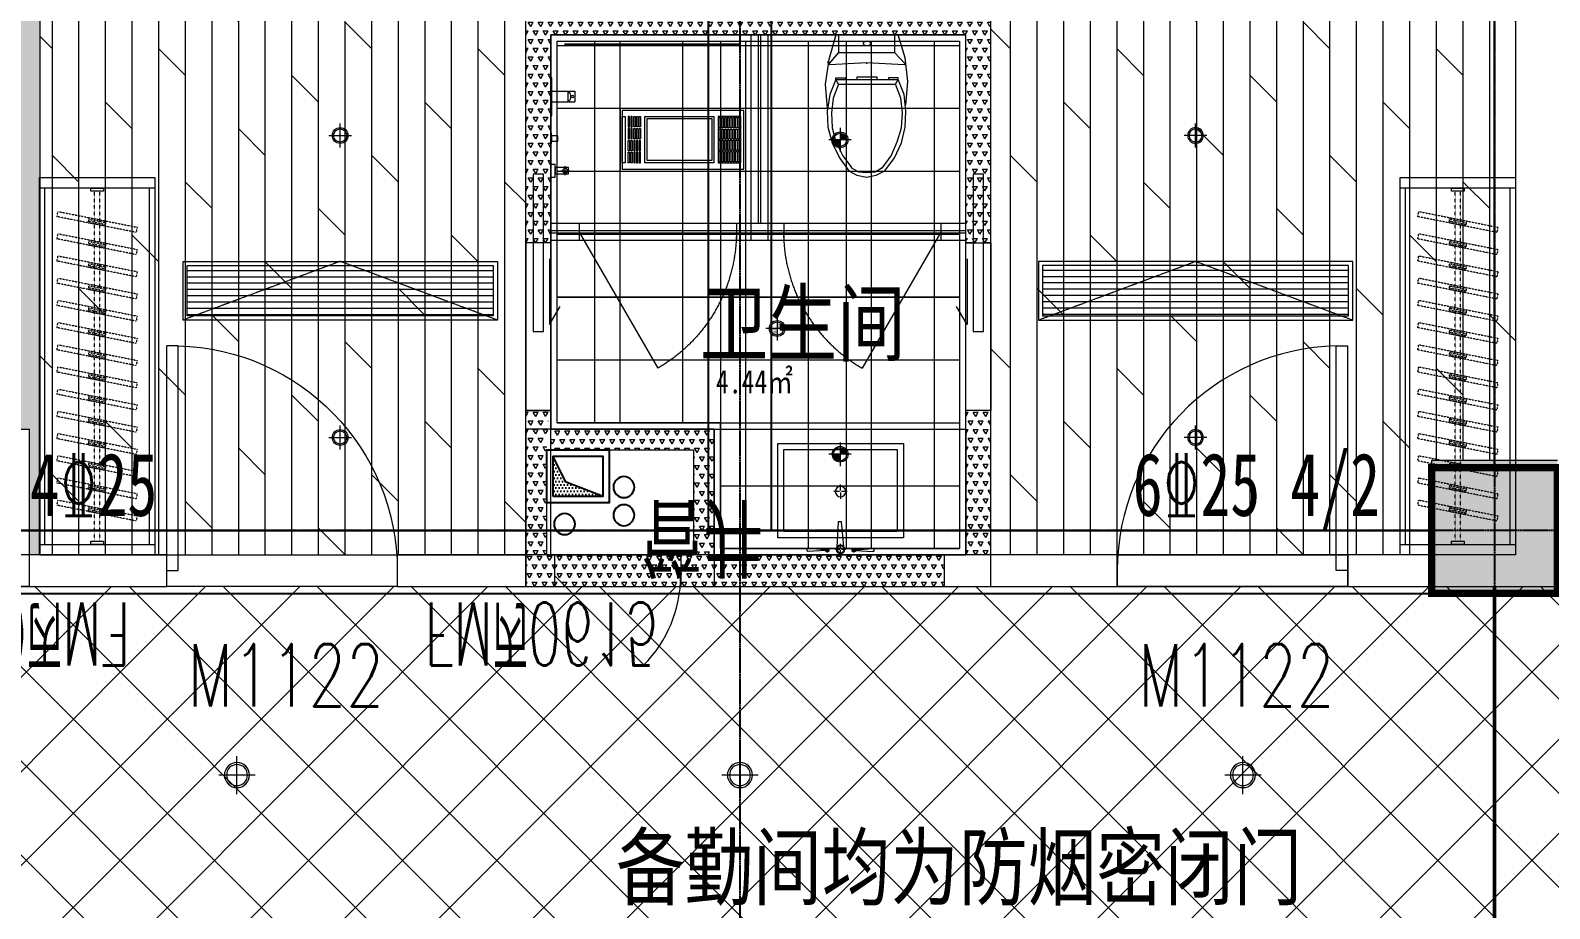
# Model space of a CAD drawing. Header units: millimetres. Extents: x 33621 to 401573, y -91663 to 133135.
# Drawn here: x 118111 to 125360, y 50508 to 54697 of the extents above; entities that cross this region are included whole.
import ezdxf

# ---------------------------------------------------------------- set-up
doc = ezdxf.new("R2010")
doc.units = ezdxf.units.MM
doc.header["$LTSCALE"] = 10
for name, pattern in [('CENTER2', [1.125, 0.75, -0.125, 0.125, -0.125]), ('DASH', [0.35, 0.25, -0.1]), ('DOT', [0.2, 0.1, -0.1]), ('DOTE', [2.42, 2, -0.2, 0.02, -0.2]), ('HIDDEN', [0.375, 0.25, -0.125, 0, 0])]:
    doc.linetypes.add(name, pattern=pattern)
doc.layers.get('0').update_dxf_attribs({"color": 253})
doc.layers.add('0a', color=253, linetype='Continuous', plot=False)
for name, color, linetype in [('0a填充', 253, 'Continuous'), ('DIM_LEAD', 253, 'Continuous'), ('ELE', 253, 'Continuous'), ('GRID', 253, 'CENTER2'), ('VPIPE-污水', 253, 'Continuous'), ('VPIPE-热给水', 253, 'Continuous'), ('VPIPE-给水', 253, 'Continuous'), ('WINDOW_TEXT', 253, 'Continuous'), ('填充', 253, 'Continuous'), ('柱', 253, 'Continuous'), ('梁', 253, 'Continuous'), ('梁原位标注', 253, 'Continuous'), ('梁集中标注', 253, 'Continuous'), ('次梁', 253, 'Continuous'), ('洁具', 253, 'Continuous'), ('风道（排气道）', 253, 'Continuous')]:
    doc.layers.add(name, color=color, linetype=linetype)
for name, color, linetype, lineweight in [('COLUMN', 253, 'Continuous', 0), ('DOOR【门】', 253, 'Continuous', 0), ('DS-4BS-FINISH【墙完成线】', 253, 'Continuous', 0), ('FC-FLOOR【地材分格】', 253, 'Continuous', 0), ('FF-Door【门】', 253, 'Continuous', 0), ('FF-FIXT【洁具】', 253, 'Continuous', 0), ('FF-FURN【成品家具】', 253, 'Continuous', 0), ('FF-FURN【成品家私】', 253, 'Continuous', 0), ('PUB_HATCH', 253, 'Continuous', 0), ('RC-FCU【空调设备】', 253, 'Continuous', 0), ('RC-FIN【天花轮廓线】', 253, 'Continuous', 0), ('RC-LIGHT【天花灯具】', 253, 'Continuous', 0), ('RC-Modelling【天花造型】', 253, 'Continuous', 0), ('RC-STR【天花细线】', 253, 'Continuous', 0), ('RC-Text【天花文字】', 253, 'Continuous', 0), ('TXT【平面空间文字】', 253, 'Continuous', 0), ('WALL', 253, 'Continuous', 0), ('Wall【新建墙】', 253, 'Continuous', 0), ('WINDOW', 253, 'Continuous', 0), ('新建墙体', 253, 'Continuous', 0)]:
    doc.layers.add(name, color=color, linetype=linetype, lineweight=lineweight)
doc.styles.add('_TCH_WINDOW', font='SIMPLEX', dxfattribs={"bigfont": 'GBCBIG'})
doc.styles.add('SUN', font='romans.shx', dxfattribs={"width": 0.8, "bigfont": 'hzdx.shx'})
doc.styles.add('宋体', font='', dxfattribs={"width": 0.7})
doc.styles.add('文字', font='')
doc.styles.get('宋体').set_extended_font_data('SimSun')
doc.styles.get('文字').set_extended_font_data('SimSun')
pattern_1 = [(90, (-8022.5, -1.14), (-127, 8e-15), []), (135, (-8022.5, -1.14), (-253.9998, -253.9998), [179.6051, -359.2102])]

# ---------------------------------------------------------------- blocks, each defined once
blk = doc.blocks.new('A$C434F664F')
at = {"layer": '0a填充'}
h = blk.add_hatch(color=256, dxfattribs=at)
h.paths.add_polyline_path([(936, 75), (942, 75), (942, 81), (936, 81)])
h.paths.add_polyline_path([(898, 99), (904, 99), (904, 105), (898, 105)])
h.paths.add_polyline_path([(864, 99), (870, 99), (870, 105), (864, 105)])
h.paths.add_polyline_path([(864, 75), (870, 75), (870, 81), (864, 81)])
h.paths.add_polyline_path([(792, 75), (798, 75), (798, 81), (792, 81)])
h.paths.add_polyline_path([(720, 75), (726, 75), (726, 81), (720, 81)])
h.paths.add_polyline_path([(648, 75), (654, 75), (654, 81), (648, 81)])
h.paths.add_polyline_path([(576, 75), (582, 75), (582, 81), (576, 81)])
h.paths.add_polyline_path([(504, 75), (510, 75), (510, 81), (504, 81)])
h.paths.add_polyline_path([(432, 75), (438, 75), (438, 81), (432, 81)])
h.paths.add_polyline_path([(360, 99), (366, 99), (366, 105), (360, 105)])
h.paths.add_polyline_path([(360, 75), (366, 75), (366, 81), (360, 81)])
h.paths.add_polyline_path([(326, 99), (332, 99), (332, 105), (326, 105)])
h.paths.add_polyline_path([(288, 75), (294, 75), (294, 81), (288, 81)])
h.paths.add_polyline_path([(216, 75), (222, 75), (222, 81), (216, 81)])
h.paths.add_polyline_path([(144, 75), (150, 75), (150, 81), (144, 81)])
h.paths.add_polyline_path([(72, 99), (78, 99), (78, 105), (72, 105)])
h.paths.add_polyline_path([(72, 75), (78, 75), (78, 81), (72, 81)])
h.paths.add_polyline_path([(38, 99), (44, 99), (44, 105), (38, 105)])
h.paths.add_polyline_path([(0, 75), (6, 75), (6, 81), (0, 81)])
blk = doc.blocks.new('海龙0425175846')
at = {"layer": 'GRID', "ltscale": 0.01}
for p, q in [((376.442, 257.02), (376.442, 50.038)), ((412.442, 257.02), (412.442, 41.97)), ((497.558, 177.02), (-487.558, 177.02))]:
    blk.add_line(p, q, dxfattribs=at)
at = {"layer": '柱', "const_width": 0.35}
blk.add_lwpolyline([(415.442, 174.02), (415.442, 180.02), (409.442, 180.02), (409.442, 174.02)], close=True, dxfattribs=at)
at = {"layer": '梁', "ltscale": 0.01}
for p, q in [((412.442, 180.02), (412.442, 234.02)), ((341.942, 177.02), (409.442, 177.02)), ((341.942, 174.02), (409.442, 174.02)), ((412.442, 156.02), (412.442, 174.02))]:
    blk.add_line(p, q, dxfattribs=at)
at = {"layer": '梁集中标注'}
blk.add_line((376.442, 200.197), (368.065, 200.197), dxfattribs=at)
at = {"layer": '次梁'}
for p, q in [((374.942, 177.02), (374.942, 237.02)), ((377.942, 177.02), (377.942, 237.02))]:
    blk.add_line(p, q, dxfattribs=at)
at = {"layer": '0a填充'}
blk.add_blockref('A$C434F664F', (-454.558, 75.02), dxfattribs=at)
at = {"layer": '梁原位标注', "width": 0.7}
for s, p in [('4%%13225', (342.555, 177.72)), ('6%%13225 4/2', (395.18, 177.72))]:
    blk.add_text(s, height=3, dxfattribs=at).set_placement(p)
blk = doc.blocks.new('ZL_0317145799')
at = {"layer": 'RC-FCU【空调设备】'}
h = blk.add_hatch(dxfattribs=at)
h.set_pattern_fill('_USER', color=8, scale=30, pattern_type=0)
h.set_pattern_definition([(0, (-5926276.942, -1197962.362), (0, 30), [])])
h.paths.add_polyline_path([(730, -260), (730, -20), (-730, -20), (-730, -260)])
blk.add_lwpolyline([(-750, -280), (-750, 0), (750, 0), (750, -280)], close=True, dxfattribs=at)
at = {"layer": 'RC-FCU【空调设备】', "color": 8, "linetype": 'DASH'}
blk.add_lwpolyline([(-750, 0), (0, -280), (750, 0)], dxfattribs=at)
at = {"layer": 'RC-FCU【空调设备】', "color": 8}
blk.add_lwpolyline([(-730, -260), (-730, -20), (730, -20), (730, -260)], close=True, dxfattribs=at)
blk = doc.blocks.new('圆形筒灯')
at = {"color": 251, "linetype": 'DOTE', "ltscale": 43.504693}
blk.add_line((0, 90.6), (0, -90.6), dxfattribs=at)
at = {"color": 251, "linetype": 'DOTE', "ltscale": 41.297046}
blk.add_line((86, 0), (-86, 0), dxfattribs=at)
blk.add_ellipse((0, 0), major_axis=(-42.4, 42.4), ratio=1, start_param=2.355868237233172, end_param=8.639053544412757)
at = {"color": 251}
blk.add_ellipse((0, 0), major_axis=(35.4, 35.4), ratio=1, start_param=5.49871431692557, end_param=11.78189962410516, dxfattribs=at)
blk = doc.blocks.new('ZL_0603130899')
at = {"layer": 'RC-Modelling【天花造型】'}
blk.add_lwpolyline([(-163.7, -7150), (936.3, -7150), (936.3, -7000), (-163.7, -7000)], close=True, dxfattribs=at)
at = {"layer": 'RC-FCU【空调设备】', "xscale": -1, "rotation": 180}
blk.add_blockref('ZL_0317145799', (210, -5879.7), dxfattribs=at)
at = {"layer": 'RC-LIGHT【天花灯具】', "xscale": -0.625, "yscale": 0.625, "zscale": 0.625, "rotation": 180}
for p in [(210, -4999.7), (210, -6439.9)]:
    blk.add_blockref('圆形筒灯', p, dxfattribs=at)
blk = doc.blocks.new('ZL_0603131599')
at = {"layer": 'RC-Modelling【天花造型】'}
blk.add_lwpolyline([(-15.8, -6100), (-1115.7, -6100), (-1115.7, -5950), (-15.8, -5950)], close=True, dxfattribs=at)
at = {"layer": 'RC-FCU【空调设备】', "rotation": 180}
blk.add_blockref('ZL_0317145799', (-288.1, -4829.7), dxfattribs=at)
at = {"layer": 'RC-LIGHT【天花灯具】', "xscale": 0.625, "yscale": 0.625, "zscale": 0.625, "rotation": 180}
for p in [(-288.1, -3949.7), (-288.1, -5389.9)]:
    blk.add_blockref('圆形筒灯', p, dxfattribs=at)
blk = doc.blocks.new('防雾筒灯')
at = {"ltscale": 30}
h = blk.add_hatch(dxfattribs=at)
h.set_pattern_fill('DOTS', color=251, scale=3)
h.set_pattern_definition([(0, (-62.322, -46.6336), (2.38125, 4.7625), [0, -4.7625])])
edge = h.paths.add_edge_path()
edge.add_ellipse((0, 0), major_axis=(35.4, 35.4), ratio=1, start_angle=315, end_angle=405)
edge.add_line((0, 50), (0, 0))
edge.add_line((0, 0), (50, 0))
edge = h.paths.add_edge_path()
edge.add_line((0, 0), (-50, 0))
edge.add_ellipse((0, 0), major_axis=(35.4, 35.4), ratio=1, start_angle=495, end_angle=225)
edge.add_line((0, -50), (0, 0))
at = {"color": 251, "linetype": 'DOTE', "ltscale": 43.504693}
blk.add_line((0, 91), (0, -91), dxfattribs=at)
at = {"color": 251, "linetype": 'DOTE', "ltscale": 41.297046}
blk.add_line((86, 0), (-86, 0), dxfattribs=at)
blk.add_ellipse((0, 0), major_axis=(-42.4, 42.4), ratio=1, start_param=2.355868237233172, end_param=8.639053544412757)
at = {"color": 251}
blk.add_ellipse((0, 0), major_axis=(35.4, 35.4), ratio=1, start_param=5.49871431692557, end_param=11.78189962410516, dxfattribs=at)
blk = doc.blocks.new('ERTERT')
at = {"color": 8}
for points in [[(15709.6, 8061.8), (15930.2, 8061.8), (15930.2, 8046.6), (15709.6, 8046.6)], [(15709.5, 8032.6), (15759.4, 8032.6), (15759.4, 8026.5), (15709.5, 8026.5)], [(15709.5, 8019.5), (15759.4, 8019.5), (15759.4, 8013.4), (15709.5, 8013.4)], [(15709.5, 8000.3), (15759.4, 8000.3), (15759.4, 8006.4), (15709.5, 8006.4)], [(15709.5, 7987.2), (15759.4, 7987.2), (15759.4, 7993.3), (15709.5, 7993.3)], [(15709.5, 7974.2), (15759.4, 7974.2), (15759.4, 7980.2), (15709.5, 7980.2)], [(15766.4, 8032.6), (15816.3, 8032.6), (15816.3, 8026.5), (15766.4, 8026.5)], [(15766.4, 8019.5), (15816.3, 8019.5), (15816.3, 8013.4), (15766.4, 8013.4)], [(15766.4, 8000.3), (15816.3, 8000.3), (15816.3, 8006.4), (15766.4, 8006.4)], [(15766.4, 7987.2), (15816.3, 7987.2), (15816.3, 7993.3), (15766.4, 7993.3)], [(15766.4, 7974.2), (15816.3, 7974.2), (15816.3, 7980.2), (15766.4, 7980.2)], [(15873.3, 8032.6), (15823.3, 8032.6), (15823.3, 8026.5), (15873.3, 8026.5)], [(15873.3, 8019.5), (15823.3, 8019.5), (15823.3, 8013.4), (15873.3, 8013.4)], [(15873.3, 8000.3), (15823.3, 8000.3), (15823.3, 8006.4), (15873.3, 8006.4)], [(15873.3, 7987.2), (15823.3, 7987.2), (15823.3, 7993.3), (15873.3, 7993.3)], [(15873.3, 7974.2), (15823.3, 7974.2), (15823.3, 7980.2), (15873.3, 7980.2)], [(15930.2, 8032.6), (15880.3, 8032.6), (15880.3, 8026.5), (15930.2, 8026.5)], [(15930.2, 8019.5), (15880.3, 8019.5), (15880.3, 8013.4), (15930.2, 8013.4)], [(15930.2, 8000.3), (15880.3, 8000.3), (15880.3, 8006.4), (15930.2, 8006.4)], [(15930.2, 7987.2), (15880.3, 7987.2), (15880.3, 7993.3), (15930.2, 7993.3)], [(15930.2, 7974.2), (15880.3, 7974.2), (15880.3, 7980.2), (15930.2, 7980.2)], [(15709.5, 7952.9), (15930.2, 7952.9), (15930.2, 7624.2), (15709.5, 7624.2)], [(15709.5, 7495.6), (15930.2, 7495.6), (15930.2, 7604.2), (15709.5, 7604.2)], [(15714.5, 7599.2), (15763.3, 7599.2), (15763.3, 7592.2), (15714.5, 7592.2)], [(15714.5, 7586), (15763.3, 7586), (15763.3, 7579), (15714.5, 7579)], [(15714.5, 7572.1), (15763.3, 7572.1), (15763.3, 7565.1), (15714.5, 7565.1)], [(15714.5, 7558.9), (15763.3, 7558.9), (15763.3, 7551.9), (15714.5, 7551.9)], [(15714.5, 7545.5), (15763.3, 7545.5), (15763.3, 7538.5), (15714.5, 7538.5)], [(15767.9, 7599.2), (15816.7, 7599.2), (15816.7, 7592.2), (15767.9, 7592.2)], [(15767.9, 7586), (15816.7, 7586), (15816.7, 7579), (15767.9, 7579)], [(15767.9, 7572.1), (15816.7, 7572.1), (15816.7, 7565.1), (15767.9, 7565.1)], [(15767.9, 7558.9), (15816.7, 7558.9), (15816.7, 7551.9), (15767.9, 7551.9)], [(15767.9, 7545.5), (15816.7, 7545.5), (15816.7, 7538.5), (15767.9, 7538.5)], [(15821.2, 7599.2), (15870, 7599.2), (15870, 7592.2), (15821.2, 7592.2)], [(15821.2, 7586), (15870, 7586), (15870, 7579), (15821.2, 7579)], [(15821.2, 7572.1), (15870, 7572.1), (15870, 7565.1), (15821.2, 7565.1)], [(15821.2, 7558.9), (15870, 7558.9), (15870, 7551.9), (15821.2, 7551.9)], [(15821.2, 7545.5), (15870, 7545.5), (15870, 7538.5), (15821.2, 7538.5)], [(15876.4, 7599.2), (15925.2, 7599.2), (15925.2, 7592.2), (15876.4, 7592.2)], [(15876.4, 7586), (15925.2, 7586), (15925.2, 7579), (15876.4, 7579)], [(15876.4, 7572.1), (15925.2, 7572.1), (15925.2, 7565.1), (15876.4, 7565.1)], [(15876.4, 7558.9), (15925.2, 7558.9), (15925.2, 7551.9), (15876.4, 7551.9)], [(15876.4, 7545.5), (15925.2, 7545.5), (15925.2, 7538.5), (15876.4, 7538.5)], [(15714.5, 7532.6), (15763.3, 7532.6), (15763.3, 7525.6), (15714.5, 7525.6)], [(15714.5, 7520.4), (15763.3, 7520.4), (15763.3, 7513.4), (15714.5, 7513.4)], [(15714.5, 7507.6), (15763.3, 7507.6), (15763.3, 7500.6), (15714.5, 7500.6)], [(15767.9, 7532.6), (15816.7, 7532.6), (15816.7, 7525.6), (15767.9, 7525.6)], [(15767.9, 7520.4), (15816.7, 7520.4), (15816.7, 7513.4), (15767.9, 7513.4)], [(15767.9, 7507.6), (15816.7, 7507.6), (15816.7, 7500.6), (15767.9, 7500.6)], [(15821.2, 7532.6), (15870, 7532.6), (15870, 7525.6), (15821.2, 7525.6)], [(15821.2, 7520.4), (15870, 7520.4), (15870, 7513.4), (15821.2, 7513.4)], [(15821.2, 7507.6), (15870, 7507.6), (15870, 7500.6), (15821.2, 7500.6)], [(15876.4, 7532.6), (15925.2, 7532.6), (15925.2, 7525.6), (15876.4, 7525.6)], [(15876.4, 7520.4), (15925.2, 7520.4), (15925.2, 7513.4), (15876.4, 7513.4)], [(15876.4, 7507.6), (15925.2, 7507.6), (15925.2, 7500.6), (15876.4, 7500.6)]]:
    blk.add_lwpolyline(points, close=True, dxfattribs=at)
at = {"color": 250}
blk.add_lwpolyline([(15719.5, 7942.9), (15920.2, 7942.9), (15920.2, 7634.2), (15719.5, 7634.2)], close=True, dxfattribs=at)
at = {"layer": 'RC-LIGHT【天花灯具】'}
for points in [[(15668.9, 7471.8), (15968.9, 7471.8), (15968.9, 8071.8), (15668.9, 8071.8)], [(15678.9, 7481.8), (15958.9, 7481.8), (15958.9, 8061.8), (15678.9, 8061.8)]]:
    blk.add_lwpolyline(points, close=True, dxfattribs=at)
blk = doc.blocks.new('$DorLib2D$00000001')
for p, q in [((0.45, 0.975), (0.5, 0.975)), ((0.45, 0), (0.45, 0.975)), ((0.5, 0), (0.5, 0.975)), ((0.5, 0), (0.45, 0))]:
    blk.add_line(p, q)
at = {"lineweight": 13}
blk.add_arc((0.475, 0), 0.975, 91.46928, 180, dxfattribs=at)
blk = doc.blocks.new('海龙0513102899', base_point=(-3246.3, 722.8))
for points in [[(-3521.3, 2472.8), (-3521.3, 2522.8), (-2971.3, 2522.8), (-2971.3, 2472.8)], [(-3521.3, 722.8), (-3521.3, 2522.8), (-2971.3, 2522.8), (-2971.3, 722.8)], [(-2971.3, 772.8), (-2971.3, 722.8), (-3521.3, 722.8), (-3521.3, 772.8)]]:
    blk.add_lwpolyline(points, close=True)
at = {"color": 8}
for points in [[(-3496.3, 772.8), (-3496.3, 2472.8)], [(-2996.3, 772.8), (-2996.3, 2472.8)]]:
    blk.add_lwpolyline(points, dxfattribs=at)
for points in [[(-3276.3, 2457.8), (-3276.3, 2472.8), (-3216.3, 2472.8), (-3216.3, 2457.8)], [(-3276.3, 2457.8), (-3276.3, 2472.8), (-3216.3, 2472.8), (-3216.3, 2457.8)], [(-3216.3, 787.8), (-3216.3, 772.8), (-3276.3, 772.8), (-3276.3, 787.8)]]:
    blk.add_lwpolyline(points, close=True, dxfattribs=at)
at = {"color": 8, "linetype": 'DASH', "ltscale": 0.006}
for points in [[(-3258.8, 787.8), (-3258.8, 2457.8)], [(-3233.8, 787.8), (-3233.8, 2457.8)]]:
    blk.add_lwpolyline(points, dxfattribs=at)
for points in [[(-3059.9, 2261.2), (-3437.5, 2336.3), (-3432.6, 2360.8), (-3055, 2285.7)], [(-3209.5, 2291), (-3288, 2306.6), (-3283.1, 2331.1), (-3204.6, 2315.5)], [(-3208, 2298.3), (-3286.5, 2313.9), (-3284.5, 2323.7), (-3206.1, 2308.1)], [(-3059.9, 2155.3), (-3437.5, 2230.4), (-3432.6, 2255), (-3055, 2179.8)], [(-3209.5, 2185.1), (-3288, 2200.7), (-3283.1, 2225.2), (-3204.6, 2209.6)], [(-3208, 2192.4), (-3286.5, 2208), (-3284.5, 2217.8), (-3206.1, 2202.2)], [(-3059.9, 2049.4), (-3437.5, 2124.5), (-3432.6, 2149.1), (-3055, 2074)], [(-3209.5, 2079.2), (-3288, 2094.8), (-3283.1, 2119.3), (-3204.6, 2103.7)], [(-3208, 2086.5), (-3286.5, 2102.2), (-3284.5, 2112), (-3206.1, 2096.4)], [(-3059.9, 1943.6), (-3437.5, 2018.7), (-3432.6, 2043.2), (-3055, 1968.1)], [(-3209.5, 1973.3), (-3288, 1988.9), (-3283.1, 2013.4), (-3204.6, 1997.8)], [(-3208, 1980.7), (-3286.5, 1996.3), (-3284.5, 2006.1), (-3206.1, 1990.5)], [(-3059.9, 1837.7), (-3437.5, 1912.8), (-3432.6, 1937.3), (-3055, 1862.2)], [(-3209.5, 1867.4), (-3288, 1883), (-3283.1, 1907.6), (-3204.6, 1891.9)], [(-3208, 1874.8), (-3286.5, 1890.4), (-3284.5, 1900.2), (-3206.1, 1884.6)], [(-3059.9, 1731.8), (-3437.5, 1806.9), (-3432.6, 1831.4), (-3055, 1756.3)], [(-3209.5, 1761.5), (-3288, 1777.2), (-3283.1, 1801.7), (-3204.6, 1786.1)], [(-3208, 1768.9), (-3286.5, 1784.5), (-3284.5, 1794.3), (-3206.1, 1778.7)], [(-3059.9, 1625.9), (-3437.5, 1701), (-3432.6, 1725.5), (-3055, 1650.4)], [(-3209.5, 1655.7), (-3288, 1671.3), (-3283.1, 1695.8), (-3204.6, 1680.2)], [(-3208, 1663), (-3286.5, 1678.6), (-3284.5, 1688.4), (-3206.1, 1672.8)], [(-3059.9, 1520), (-3437.5, 1595.1), (-3432.6, 1619.7), (-3055, 1544.5)], [(-3209.5, 1549.8), (-3288, 1565.4), (-3283.1, 1589.9), (-3204.6, 1574.3)], [(-3208, 1557.1), (-3286.5, 1572.7), (-3284.5, 1582.5), (-3206.1, 1566.9)], [(-3059.9, 1414.1), (-3437.5, 1489.3), (-3432.6, 1513.8), (-3055, 1438.7)], [(-3209.5, 1443.9), (-3288, 1459.5), (-3283.1, 1484), (-3204.6, 1468.4)], [(-3208, 1451.3), (-3286.5, 1466.9), (-3284.5, 1476.7), (-3206.1, 1461.1)], [(-3059.9, 1308.3), (-3437.5, 1383.4), (-3432.6, 1407.9), (-3055, 1332.8)], [(-3209.5, 1338), (-3288, 1353.6), (-3283.1, 1378.1), (-3204.6, 1362.5)], [(-3208, 1345.4), (-3286.5, 1361), (-3284.5, 1370.8), (-3206.1, 1355.2)], [(-3059.9, 1202.4), (-3437.5, 1277.5), (-3432.6, 1302), (-3055, 1226.9)], [(-3209.5, 1232.1), (-3288, 1247.7), (-3283.1, 1272.3), (-3204.6, 1256.7)], [(-3208, 1239.5), (-3286.5, 1255.1), (-3284.5, 1264.9), (-3206.1, 1249.3)], [(-3059.9, 1096.5), (-3437.5, 1171.6), (-3432.6, 1196.1), (-3055, 1121)], [(-3209.5, 1126.2), (-3288, 1141.9), (-3283.1, 1166.4), (-3204.6, 1150.8)], [(-3059.9, 990.6), (-3437.5, 1065.7), (-3432.6, 1090.2), (-3055, 1015.1)], [(-3208, 1133.6), (-3286.5, 1149.2), (-3284.5, 1159), (-3206.1, 1143.4)], [(-3209.5, 1020.4), (-3288, 1036), (-3283.1, 1060.5), (-3204.6, 1044.9)], [(-3208, 1027.7), (-3286.5, 1043.3), (-3284.5, 1053.1), (-3206.1, 1037.5)], [(-3059.9, 884.7), (-3437.5, 959.8), (-3432.6, 984.4), (-3055, 909.3)], [(-3209.5, 914.5), (-3288, 930.1), (-3283.1, 954.6), (-3204.6, 939)], [(-3208, 921.8), (-3286.5, 937.4), (-3284.5, 947.3), (-3206.1, 931.6)]]:
    blk.add_lwpolyline(points, close=True, dxfattribs=at)
blk = doc.blocks.new('A$C5D954283')
at = {"color": 0, "linetype": 'Continuous'}
for p, q in [((-159.8, 511.3), (-159.8, 506.3)), ((159.8, 511.3), (159.8, 506.3)), ((-11.2, 374.3), (-17.5, 495.5)), ((15.1, 492.2), (4.8, 374.3)), ((4.8, 374.3), (-11.2, 374.3))]:
    blk.add_line(p, q, dxfattribs=at)
at = {"color": 8}
for p, q in [((0, 532.1), (0, 509.5)), ((0, 501.5), (0, 478.5)), ((-5, 230), (-32.8, 230)), ((0, 235.1), (0, 263.8)), ((0, 225), (0, 196.3)), ((32.3, 230), (5, 230))]:
    blk.add_line(p, q, dxfattribs=at)
at = {"color": 0, "linetype": 'Continuous'}
blk.add_lwpolyline([(300, 0), (300, 450), (-300, 450), (-300, 0)], close=True, dxfattribs=at)
at = {"color": 8, "ltscale": 1000, "const_width": 0.448}
blk.add_lwpolyline([(0, 505.7, -1), (0, 505.3, -1)], format="xyb", close=True, dxfattribs=at)
at = {"color": 8}
blk.add_lwpolyline([(270, 30), (270, 420), (-270, 420), (-270, 30)], close=True, dxfattribs=at)
at = {"color": 8, "const_width": 0.84}
blk.add_lwpolyline([(0.1, 230.5, -1), (0.1, 229.6, -1)], format="xyb", close=True, dxfattribs=at)
at = {"color": 0, "linetype": 'Continuous'}
blk.add_circle((0, 505.5), 20.2, dxfattribs=at)
at = {"color": 8}
for centre, radius in [((0.3, 505.7), 16.3), ((0, 230), 25.2)]:
    blk.add_circle(centre, radius, dxfattribs=at)
at = {"color": 0, "linetype": 'Continuous'}
for centre, start, end in [((-154.8, 511.3), 88.28891, 180), ((154.8, 511.3), 0, 91.71109), ((-154.8, 506.3), 180, 271.71109), ((154.8, 506.3), 268.28891, 0)]:
    blk.add_arc(centre, 5, start, end, dxfattribs=at)
at = {"color": 250, "linetype": 'DOT', "ltscale": 1000}
for points in [[(-57.3, 508.8), (-57.4, 510), (-57.8, 511.1), (-58.3, 512.1), (-59.1, 513), (-60, 513.8), (-61, 514.3), (-62.2, 514.7), (-63.3, 514.8), (-64.5, 514.7), (-65.6, 514.3), (-66.7, 513.8), (-67.6, 513), (-68.3, 512.1), (-68.9, 511.1), (-69.2, 510), (-69.3, 508.8), (-69.2, 507.6), (-68.9, 506.5), (-68.3, 505.5), (-67.6, 504.6), (-66.7, 503.8), (-65.6, 503.3), (-64.5, 502.9), (-63.3, 502.8), (-62.2, 502.9), (-61, 503.3), (-60, 503.8), (-59.1, 504.6), (-58.3, 505.5), (-57.8, 506.5), (-57.4, 507.6)], [(69.3, 508.8), (69.2, 510), (68.9, 511.1), (68.3, 512.1), (67.6, 513), (66.7, 513.8), (65.6, 514.3), (64.5, 514.7), (63.3, 514.8), (62.2, 514.7), (61, 514.3), (60, 513.8), (59.1, 513), (58.3, 512.1), (57.8, 511.1), (57.4, 510), (57.3, 508.8), (57.4, 507.6), (57.8, 506.5), (58.3, 505.5), (59.1, 504.6), (60, 503.8), (61, 503.3), (62.2, 502.9), (63.3, 502.8), (64.5, 502.9), (65.6, 503.3), (66.7, 503.8), (67.6, 504.6), (68.3, 505.5), (68.9, 506.5), (69.2, 507.6)]]:
    blk.add_wipeout(points, dxfattribs=at)
at = {"color": 0, "linetype": 'Continuous'}
for p, q in [((-72.3, 510.3), (-154.7, 516.3)), ((72.3, 510.3), (154.7, 516.3)), ((-72.3, 507.3), (-154.7, 501.3)), ((72.3, 507.3), (154.7, 501.3))]:
    blk.add_line(p, q, dxfattribs=at)
at = {"color": 8}
for p, q in [((-4, 505.5), (-26.2, 505.5)), ((25.8, 505.5), (4, 505.5))]:
    blk.add_line(p, q, dxfattribs=at)
at = {"color": 0, "linetype": 'Continuous', "const_width": 12}
for points in [[(-63.3, 514.8, -1), (-63.3, 502.8, -1)], [(63.3, 514.8, 1), (63.3, 502.8, 1)]]:
    blk.add_lwpolyline(points, format="xyb", close=True, dxfattribs=at)
blk = doc.blocks.new('A$C78EA0098')
at = {"color": 33, "linetype": 'Continuous'}
for p, q in [((68.5, 375.3), (68.5, 332.3)), ((47, 353.8), (90, 353.8))]:
    blk.add_line(p, q, dxfattribs=at)
for p, q in [((5, 25, 0), (81, 25, 0)), ((81, -25, 0), (81, 25, 0)), ((81, 20, 0), (88, 20, 0)), ((84, 25, 0), (114, 25, 0)), ((84, 20, 0), (84, 25, 0)), ((114, -25, 0), (114, 25, 0)), ((5, -25, 0), (81, -25, 0)), ((81, -20, 0), (88, -20, 0)), ((84, -25, 0), (84, -20, 0)), ((84, -25, 0), (114, -25, 0))]:
    blk.add_line(p, q)
for points in [[(0, 383.8), (20, 383.8), (20, 323.8), (0, 323.8)], [(20, 368.8), (85, 368.8), (85, 338.8), (20, 338.8)], [(0, 226), (3, 226), (3, 174), (0, 174)], [(3, 212.5), (33.5, 212.5), (33.5, 187.5), (3, 187.5)], [(0, 90), (5, 90), (5, -90), (0, -90)]]:
    blk.add_lwpolyline(points, close=True)
for centre, radius in [((68.5, 353.8), 11.5), ((104, 0, 0), 5)]:
    blk.add_circle(centre, radius, dxfattribs=at)
blk.add_arc((57.8, 0, 0), 36.3, 316.39718, 43.60282)
blk = doc.blocks.new('ZL_08127082')
at = {"layer": 'FF-FIXT【洁具】'}
for p, q in [((-184.1, -108.8), (-150.6, 0)), ((146.4, 0), (-150.6, 0)), ((-133.9, 0), (-133.9, -83.7)), ((133.9, 0), (133.9, -83.7)), ((146.4, 0), (179.9, -117.1)), ((-20.9, -37.7), (-16.7, -33.5)), ((-20.9, -41.8), (-20.9, -37.7)), ((-16.7, -46), (-20.9, -41.8)), ((-16.7, -33.5), (-12.6, -33.5)), ((-12.6, -50.2), (-16.7, -46)), ((-12.6, -33.5), (-4.2, -29.3)), ((4.2, -50.2), (-12.6, -50.2)), ((-4.2, -29.3), (4.2, -33.5)), ((4.2, -33.5), (12.6, -33.5)), ((12.6, -46), (4.2, -50.2)), ((12.6, -33.5), (16.7, -37.7)), ((16.7, -41.8), (12.6, -46)), ((16.7, -37.7), (16.7, -41.8)), ((-196.6, -221.7), (-184.1, -108.8)), ((-133.9, -83.7), (-184.1, -138.1)), ((-179.9, -142.2), (0, -133.9)), ((133.9, -83.7), (-133.9, -83.7)), ((0, -133.9), (0, -138.1)), ((0, -133.9), (175.7, -142.2)), ((133.9, -83.7), (179.9, -138.1)), ((184.1, -133.9), (175.7, -142.2)), ((179.9, -117.1), (196.6, -234.3)), ((184.1, -125.5), (184.1, -133.9)), ((-179.9, -284.5), (-150.6, -213.4)), ((-150.6, -205), (-104.6, -205)), ((-150.6, -213.4), (-150.6, -205)), ((-138.1, -234.3), (-150.6, -213.4)), ((146.4, -213.4), (-150.6, -213.4)), ((-104.6, -205), (-104.6, -213.4)), ((-50.2, -213.4), (-50.2, -200.8)), ((-50.2, -200.8), (46, -200.8)), ((46, -213.4), (-50.2, -213.4)), ((46, -200.8), (46, -213.4)), ((100.4, -205), (100.4, -213.4)), ((146.4, -205), (100.4, -205)), ((133.9, -234.3), (146.4, -213.4)), ((146.4, -213.4), (146.4, -205)), ((146.4, -213.4), (175.7, -284.5)), ((-188.3, -334.7), (-196.6, -221.7)), ((-188.3, -364), (-179.9, -284.5)), ((-163.2, -301.2), (-138.1, -234.3)), ((133.9, -234.3), (-138.1, -234.3)), ((133.9, -234.3), (159, -301.2)), ((175.7, -284.5), (188.3, -364)), ((196.6, -234.3), (188.3, -351.4)), ((-171.5, -372.3), (-163.2, -301.2)), ((159, -301.2), (167.3, -372.3)), ((-184.1, -439.3), (-188.3, -364)), ((-167.3, -443.4), (-171.5, -372.3)), ((167.3, -372.3), (163.2, -443.4)), ((188.3, -364), (184.1, -439.3)), ((-167.3, -514.6), (-184.1, -439.3)), ((-146.4, -510.4), (-167.3, -443.4)), ((163.2, -443.4), (146.4, -510.4)), ((184.1, -439.3), (163.2, -514.6)), ((-133.9, -585.7), (-167.3, -514.6)), ((-117.1, -577.3), (-146.4, -510.4)), ((-75.3, -635.9), (-117.1, -577.3)), ((113, -577.3), (71.1, -631.7)), ((146.4, -510.4), (113, -577.3)), ((163.2, -514.6), (129.7, -585.7)), ((-87.9, -648.4), (-133.9, -585.7)), ((-46, -669.4), (-87.9, -648.4)), ((-41.8, -652.6), (-75.3, -631.7)), ((75.3, -631.7), (37.7, -652.6)), ((83.7, -648.4), (46, -669.4)), ((129.7, -585.7), (83.7, -648.4)), ((0, -677.7), (-46, -669.4)), ((0, -656.8), (-41.8, -652.6)), ((37.7, -652.6), (0, -656.8)), ((46, -669.4), (0, -677.7))]:
    blk.add_line(p, q, dxfattribs=at)
blk = doc.blocks.new('ZL_08123655')
at = {"layer": 'FF-FIXT【洁具】'}
for p, q in [((-184.1, -138.1), (-188.3, -129.7)), ((-179.9, -142.2), (-184.1, -138.1))]:
    blk.add_line(p, q, dxfattribs=at)
at = {"layer": 'DIM_LEAD'}
blk.add_blockref('ZL_08127082', (0, 0), dxfattribs=at)
blk = doc.blocks.new('DOORBLK101')
at = {"layer": 'FF-Door【门】'}
blk.add_line((-0.5, 0), (0, 0.866), dxfattribs=at)
at = {"layer": 'FF-Door【门】', "color": 8, "linetype": 'HIDDEN', "ltscale": 15}
blk.add_arc((-0.5, 0), 1, 0, 60, dxfattribs=at)
blk = doc.blocks.new('PQD')
at = {"layer": '填充'}
h = blk.add_hatch(dxfattribs=at)
h.set_pattern_fill('DOTS', color=256, scale=10, style=0)
h.paths.add_polyline_path([(517039.4, 222520.7), (516799.4, 222520.7), (516799.4, 222330.7), (516857.1, 222450.6)])
blk.add_lwpolyline([(516799.4, 222330.7), (516857.1, 222450.6), (517039.4, 222520.7)], dxfattribs=at)
at = {"layer": '风道（排气道）'}
for points in [[(516769.4, 222550.7), (517069.4, 222550.7), (517069.4, 222300.7), (516769.4, 222300.7)], [(516799.4, 222520.7), (517039.4, 222520.7), (517039.4, 222330.7), (516799.4, 222330.7)]]:
    blk.add_lwpolyline(points, close=True, dxfattribs=at)
blk = doc.blocks.new('$DorLib2D$00000114')
at = {"color": 0}
blk.add_line((0.5, 0), (-0.207, 0.707), dxfattribs=at)
blk.add_arc((0.5, 0), 1, 135, 180, dxfattribs=at)
blk = doc.blocks.new('ZL_08155714')
at = {"layer": 'VPIPE-污水'}
blk.add_circle((-129.2, -712), 50, dxfattribs=at)
at = {"layer": 'VPIPE-热给水'}
blk.add_circle((153.9, -888.5), 50, dxfattribs=at)
at = {"layer": 'VPIPE-给水'}
blk.add_circle((153.9, -754.4), 50, dxfattribs=at)
at = {"layer": 'WALL'}
for p, q in [((-314.6, -1164.9), (-314.6, -414.9)), ((-314.6, -414.9), (585.4, -414.9)), ((585.4, -1164.9), (585.4, -414.9)), ((-214.6, -1064.9), (-214.6, -564.9)), ((-214.6, -564.9), (485.4, -564.9)), ((485.4, -1064.9), (485.4, -564.9)), ((485.4, -1064.9), (-214.6, -1064.9)), ((585.4, -1164.9), (-314.6, -1164.9))]:
    blk.add_line(p, q, dxfattribs=at)
at = {"layer": 'WINDOW'}
for p, q in [((-175.1, -414.9), (424.9, -414.9)), ((-175.1, -414.9), (-175.1, -564.9)), ((424.9, -564.9), (424.9, -414.9)), ((-175.1, -564.9), (424.9, -564.9))]:
    blk.add_line(p, q, dxfattribs=at)
at = {"layer": 'DOOR【门】', "xscale": -600, "yscale": 600, "zscale": -600}
blk.add_blockref('$DorLib2D$00000114', (124.9, -464.9), dxfattribs=at)
at = {"layer": '洁具'}
blk.add_blockref('PQD', (-516984, -223365.7), dxfattribs=at)
at = {"layer": 'ELE', "ltscale": 100, "style": 'SUN', "width": 0.6}
blk.add_text('FM丙0615', height=300, dxfattribs=at).set_placement((-797.1, -337.9, 0))
at = {"layer": 'TXT【平面空间文字】', "width": 0.75}
blk.add_text('管井', height=300, dxfattribs=at).set_placement((236.4, -794.6))

msp = doc.modelspace()

# ---------------------------------------------------------------- hatches: boundary and pattern name
at = {"layer": 'FC-FLOOR【地材分格】'}
h = msp.add_hatch(dxfattribs=at)
h.set_pattern_fill('ANSI37', color=256, scale=100, double=1)
h.paths.add_polyline_path([(131996.5, 52046.4), (131996.5, 49795.3), (125396.5, 49795.3), (125396.5, 50245.3), (124796.5, 50245.3), (124796.5, 49795.3), (118196.5, 49795.3), (118196.5, 50245.3), (117596.5, 50245.3), (117596.5, 49795.3), (110996.5, 49795.3), (110996.5, 50245.3), (110396.5, 50245.3), (110396.5, 49795.3), (103796.5, 49795.3), (103796.5, 50245.3), (103571.5, 50245.3), (103571.5, 52045.3), (110996.5, 52045.3), (110996.5, 58345.3), (114221.5, 58345.3), (114221.5, 52045.3)])
h = msp.add_hatch(dxfattribs=at)
h.set_pattern_fill('DOLMIT', color=256, scale=20, angle=90, double=1)
h.set_pattern_definition(pattern_1)
h.paths.add_polyline_path([(121422.1, 58345.3), (118196.5, 58345.3), (118196.5, 58044.1), (118155.1, 58044.1), (118155.1, 52645.3), (118155.1, 52195.3), (120474, 52195.3), (120474, 54795.5), (121420.9, 54795.5)])
h = msp.add_hatch(dxfattribs=at)
h.set_pattern_fill('DOLMIT', color=256, scale=20, angle=90, double=1)
h.set_pattern_definition(pattern_1)
h.paths.add_polyline_path([(121570.9, 58345.3), (124796.5, 58345.3), (124796.5, 58044.1), (125196.5, 58044.1), (125196.5, 52645.3), (124796.5, 52645.3), (124796.5, 52195.3), (122694, 52195.3), (122694, 54795.5), (121572.1, 54795.5)])
h = msp.add_hatch(dxfattribs=at)
h.set_pattern_fill('_USER', color=256, scale=600, double=1, pattern_type=0)
h.set_pattern_definition([(0, (121404, 52825.27), (0, 600), []), (90, (121404, 52825.27), (-600, 4e-14), [])])
h.paths.add_polyline_path([(122544, 52225.3), (121404, 52225.3), (121404, 52825.3), (120624, 52825.3), (120624, 54645.5), (122544, 54645.5)])
at = {"layer": 'PUB_HATCH'}
msp.add_hatch(color=256, dxfattribs=at).paths.add_polyline_path([(124796.5, 52045.3), (125396.5, 52045.3), (125396.5, 52645.3), (124796.5, 52645.3)])
at = {"layer": 'RC-STR【天花细线】'}
h = msp.add_hatch(dxfattribs=at)
h.set_pattern_fill('_USER', color=256, scale=300, double=1, pattern_type=0)
h.set_pattern_definition([(0, (121824, 52825.27), (0, 300), []), (90, (121824, 52825.27), (-300, 2e-14), [])])
h.paths.add_polyline_path([(122544, 52225.3), (121404, 52225.3), (121404, 52825.3), (120624, 52825.3), (120624, 54645.5), (122544, 54645.5)])
at = {"layer": '新建墙体'}
h = msp.add_hatch(dxfattribs=at)
h.set_pattern_fill('TRIANG', color=4, scale=5)
h.set_pattern_definition([(60, (118005.107, 52195.265), (-23.8125, 41.24446), [23.8125, -23.8125]), (120, (118005.107, 52195.265), (-47.625, 3e-08), [23.8125, -23.8125]), (0, (117993.2, 52215.887), (23.8125, 41.24446), [23.8125, -23.8125])])
h.paths.add_polyline_path([(118155.1, 54795.5), (118005.1, 54795.5), (118005.1, 52795.3), (118105.1, 52795.3), (118105.1, 52195.3), (118155.1, 52195.3)])
h = msp.add_hatch(dxfattribs=at)
h.set_pattern_fill('TRIANG', color=4, scale=5)
h.set_pattern_definition([(60, (120474.013, 53684.38), (-23.8125, 41.24446), [23.8125, -23.8125]), (120, (120474.013, 53684.38), (-47.625, 3e-08), [23.8125, -23.8125]), (0, (120462.107, 53705.003), (23.8125, 41.24446), [23.8125, -23.8125])])
h.paths.add_polyline_path([(120594, 54675.5), (122574, 54675.5), (122574, 53684.4), (122694, 53684.4), (122694, 54795.5), (120474, 54795.5), (120474, 53684.4), (120594, 53684.4)])
h = msp.add_hatch(dxfattribs=at)
h.set_pattern_fill('TRIANG', color=4, scale=5)
h.set_pattern_definition([(60, (120474.013, 52195.265), (-23.8125, 41.2445), [23.8125, -23.8125]), (120, (120474.013, 52195.265), (-47.625, 3e-08), [23.8125, -23.8125]), (0, (120462.107, 52215.887), (23.8125, 41.2445), [23.8125, -23.8125])])
h.paths.add_polyline_path([(120574, 52695.3), (120584.6, 52884.4), (120474, 52884.4), (120474, 52195.3), (120574, 52195.3)])
h = msp.add_hatch(dxfattribs=at)
h.set_pattern_fill('TRIANG', color=4, scale=5)
h.set_pattern_definition([(60, (122574.013, 52195.265), (-23.8125, 41.2445), [23.8125, -23.8125]), (120, (122574.013, 52195.265), (-47.625, 3e-08), [23.8125, -23.8125]), (0, (122562.107, 52215.887), (23.8125, 41.2445), [23.8125, -23.8125])])
h.paths.add_polyline_path([(122694, 52884.4), (122574, 52884.4), (122574, 52195.3), (122694, 52195.3)])
h = msp.add_hatch(dxfattribs=at)
h.set_pattern_fill('TRIANG', color=4, scale=5)
h.set_pattern_definition([(60, (51259.312, 47115.71), (-23.8125, 41.24446), [23.8125, -23.8125]), (120, (51259.312, 47115.71), (-47.625, 3e-08), [23.8125, -23.8125]), (0, (51247.406, 47136.33), (23.8125, 41.24446), [23.8125, -23.8125])])
h.paths.add_polyline_path([(121374, 52795.3), (120594, 52795.3), (120594, 52695.3), (121274, 52695.3), (121274, 52195.3), (121374, 52195.3)])
h = msp.add_hatch(dxfattribs=at)
h.set_pattern_fill('石膏板', color=256, scale=20, pattern_type=2)
h.set_pattern_definition([(45, (51276.3, 47130.05), (-50, 50), [16, -54.71068]), (135, (51387.62, 47130.05), (-50, -50), [16, -54.71068])])
h.paths.add_polyline_path([(121100.1, 52499.9), (121250.1, 52499.9), (121250.1, 52049.9), (121100.1, 52049.9)], flags=9)
h = msp.add_hatch(dxfattribs=at)
h.set_pattern_fill('TRIANG', color=4, scale=5)
h.set_pattern_definition([(60, (121374.013, 52045.265), (-23.8125, 41.2445), [23.8125, -23.8125]), (120, (121374.013, 52045.265), (-47.625, 3e-08), [23.8125, -23.8125]), (0, (121362.107, 52065.887), (23.8125, 41.2445), [23.8125, -23.8125])])
h.paths.add_polyline_path([(122471.5, 52195.3), (120474, 52195.3), (120474, 52045.3), (122471.5, 52045.3)])

# ---------------------------------------------------------------- linework, layer by layer
at = {"layer": 'COLUMN'}
for p, q in [((125396.5, 52645.3), (124796.5, 52645.3)), ((124796.5, 52645.3), (124796.5, 52045.3)), ((124796.5, 52045.3), (125396.5, 52045.3))]:
    msp.add_line(p, q, dxfattribs=at)
at = {"layer": 'DS-4BS-FINISH【墙完成线】'}
msp.add_lwpolyline([(121422.1, 58345.3), (118196.5, 58345.3), (118196.5, 58044.1), (118155.1, 58044.1), (118155.1, 52645.3), (118155.1, 52645.3), (118155.1, 52195.3), (120474, 52195.3), (120474, 54795.5), (121420.9, 54795.5)], close=True, dxfattribs=at)
at = {"layer": 'FF-FIXT【洁具】'}
for p, q in [((121550.5, 53695.5), (121550.5, 54675.5)), ((121585.5, 53775.5), (121585.5, 54675.5)), ((121595.5, 53775.5), (121595.5, 54675.5)), ((121630.5, 53695.5), (121630.5, 54675.5)), ((122574, 53775.5), (120594, 53775.5)), ((122574, 53740.5), (120594, 53740.5)), ((122574, 53730.5), (120594, 53730.5)), ((120729.4, 53775.5), (120729.4, 53695.5)), ((121479.4, 53775.5), (121479.4, 53695.5)), ((121705.6, 53775.5), (121705.6, 53695.5)), ((122455.6, 53775.5), (122455.6, 53695.5)), ((122574, 53695.5), (120594, 53695.5))]:
    msp.add_line(p, q, dxfattribs=at)
at = {"layer": 'FF-FURN【成品家具】'}
for p, q in [((120474, 52884.4), (120474, 53684.4)), ((122694, 53684.4), (122694, 52884.4))]:
    msp.add_line(p, q, dxfattribs=at)
at = {"layer": 'FF-FURN【成品家私】'}
for points in [[(120509, 53260.9), (120559, 53260.9), (120559, 54010.9), (120509, 54010.9)], [(122609, 53260.9), (122659, 53260.9), (122659, 54010.9), (122609, 54010.9)]]:
    msp.add_lwpolyline(points, close=True, dxfattribs=at)
for points in [[(120587.6, 53608.1), (120587.6, 53293.8), (120638.4, 53380.8)], [(122580.4, 53608.1), (122580.4, 53293.8), (122529.6, 53380.8)]]:
    msp.add_lwpolyline(points, dxfattribs=at)
at = {"layer": 'RC-FIN【天花轮廓线】'}
for points in [[(120474, 52884.4), (120594, 52884.4), (120594, 53684.4), (120474, 53684.4)], [(122574, 53684.4), (122694, 53684.4), (122694, 52884.4), (122574, 52884.4)], [(118761.4, 52195.3), (119861.4, 52195.3), (119861.4, 52045.3), (118761.4, 52045.3)], [(123296.5, 52195.3), (124396.5, 52195.3), (124396.5, 52045.3), (123296.5, 52045.3)]]:
    msp.add_lwpolyline(points, close=True, dxfattribs=at)
at = {"layer": 'RC-STR【天花细线】'}
msp.add_lwpolyline([(125091.5, 52045.3), (125101.5, 52045.3), (125101.5, 50245.3), (125091.5, 50245.3)], close=True, dxfattribs=at)
at = {"layer": 'WALL', "color": 6}
for p, q in [((125196.5, 58045.3), (125196.5, 52645.3)), ((118761.4, 52045.3), (118761.4, 52195.3)), ((119861.4, 52195.3), (119861.4, 52045.3)), ((123296.5, 52045.3), (123296.5, 52195.3)), ((124796.5, 52195.3), (124396.5, 52195.3)), ((124396.5, 52195.3), (124396.5, 52045.3)), ((119861.4, 52045.3), (123296.5, 52045.3)), ((124396.5, 52045.3), (124796.5, 52045.3))]:
    msp.add_line(p, q, dxfattribs=at)
at = {"layer": 'Wall【新建墙】'}
for p, q in [((118155.1, 58045.3), (118155.1, 52195.3)), ((120474, 53684.4), (120474, 54795.5)), ((122694, 53684.4), (122694, 54795.5)), ((120594, 54675.5), (122574, 54675.5)), ((120594, 53684.4), (120594, 54675.5)), ((122574, 53684.4), (122574, 54675.5)), ((120509, 53684.4), (120474, 53684.4)), ((120594, 53684.4), (120559, 53684.4)), ((122609, 53684.4), (122574, 53684.4)), ((122694, 53684.4), (122659, 53684.4)), ((120474, 52045.3), (120474, 52884.4)), ((120594, 52884.4), (120474, 52884.4)), ((120594, 52195.3), (120594, 52884.4)), ((122574, 52195.3), (122574, 52884.4)), ((122694, 52884.4), (122574, 52884.4)), ((122694, 52045.3), (122694, 52884.4)), ((118761.4, 52195.3), (116042.4, 52195.3)), ((116042.4, 52045.3), (118761.4, 52045.3)), ((120474, 52045.3), (122694, 52045.3))]:
    msp.add_line(p, q, dxfattribs=at)
at = {"layer": '新建墙体'}
msp.add_line((122471.5, 52195.3), (122471.5, 52045.3), dxfattribs=at)

# ---------------------------------------------------------------- block references
at = {"layer": '0a', "xscale": 100, "yscale": 100, "zscale": 100}
msp.add_blockref('海龙0425175846', (83852.3, 34609.4), dxfattribs=at)
at = {"layer": 'DIM_LEAD', "xscale": -1}
msp.add_blockref('ZL_08123655', (122100.3, 54675.5), dxfattribs=at)
at = {"layer": 'DOOR【门】'}
ref = msp.add_blockref('$DorLib2D$00000001', (119311.4, 52120.3), dxfattribs=dict(at, xscale=-1100, yscale=1100, zscale=-1100))
ref.add_attrib('A', 'M1122', (118861.4, 51472.5), dxfattribs={"layer": 'WINDOW_TEXT', "height": 297.5, "style": '_TCH_WINDOW', "width": 0.705882})
ref = msp.add_blockref('$DorLib2D$00000001', (123846.5, 52120.3), dxfattribs=dict(at, xscale=1100, yscale=1100, zscale=1100))
ref.add_attrib('A', 'M1122', (123396.5, 51472.5), dxfattribs={"layer": 'WINDOW_TEXT', "height": 297.5, "style": '_TCH_WINDOW', "width": 0.705882})
at = {"layer": 'FF-FIXT【洁具】', "xscale": -1, "rotation": 180.0000009521781}
msp.add_blockref('A$C78EA0098', (120594, 54381.6), dxfattribs=at)
at = {"layer": 'FF-FIXT【洁具】', "yscale": 750, "zscale": 750}
for p, xscale, rotation in [((121104.4, 53735.5), -750, 180), ((122079.5, 53735.5), 750, 179.9999999999881)]:
    msp.add_blockref('DOORBLK101', p, dxfattribs=dict(at, xscale=xscale, rotation=rotation))
at = {"layer": 'FF-FURN【成品家私】'}
for p in [(118428.9, 52195.3), (124921.5, 52195.3)]:
    msp.add_blockref('海龙0513102899', p, dxfattribs=at)
at = {"layer": 'RC-LIGHT【天花灯具】'}
msp.add_blockref('ZL_0603131599', (119877.1, 58145.3), dxfattribs=at)
at = {"layer": 'RC-LIGHT【天花灯具】', "rotation": 89.99999999999999}
msp.add_blockref('ERTERT', (128995.9, 38356.4), dxfattribs=at)
at = {"layer": 'RC-LIGHT【天花灯具】', "xscale": 0.625, "yscale": 0.625, "zscale": 0.625}
for p in [(121974, 54175.3), (121674, 53275.3)]:
    msp.add_blockref('防雾筒灯', p, dxfattribs=at)
at = {"layer": 'RC-LIGHT【天花灯具】', "xscale": -1, "rotation": 180}
for p in [(119096.5, 51145.3), (121496.5, 51145.3), (123896.5, 51145.3)]:
    msp.add_blockref('圆形筒灯', p, dxfattribs=at)
at = {"layer": 'WALL', "color": 6, "rotation": 180}
msp.add_blockref('ZL_08155714', (117790.5, 51630.3), dxfattribs=at)
at = {"layer": 'WALL', "color": 6, "xscale": -1, "rotation": 180}
msp.add_blockref('ZL_08155714', (120788.7, 51630.3), dxfattribs=at)

# ---------------------------------------------------------------- texts
at = {"layer": 'RC-Text【天花文字】', "width": 0.8}
for s, height, style, p in [('卫生间', 300, '文字', (121305, 53150.4)), ('4.44㎡', 112.5, '宋体', (121381.8, 52965.6)), ('备勤间均为防烟密闭门', 300, '文字', (120904.9, 50556))]:
    msp.add_text(s, height=height, dxfattribs=dict(at, style=style)).set_placement(p)

# ---------------------------------------------------------------- next in the draw order: block references
at = {"layer": 'FF-FIXT【洁具】', "linetype": 'Continuous', "xscale": -1, "rotation": 180}
msp.add_blockref('A$C5D954283', (121976.3, 52727.4), dxfattribs=at)

# ---------------------------------------------------------------- next in the draw order: linework, layer by layer
at = {"layer": 'DS-4BS-FINISH【墙完成线】'}
msp.add_lwpolyline([(131996.5, 52046.4), (131996.5, 49795.3), (125396.5, 49795.3), (125396.5, 50245.3), (124796.5, 50245.3), (124796.5, 49795.3), (118196.5, 49795.3), (118196.5, 50245.3), (117596.5, 50245.3), (117596.5, 49795.3), (110996.5, 49795.3), (110996.5, 50245.3), (110396.5, 50245.3), (110396.5, 49795.3), (103796.5, 49795.3), (103796.5, 50245.3), (103571.5, 50245.3), (103571.5, 52045.3), (110996.5, 52045.3), (110996.5, 58345.3), (114221.5, 58345.3), (114221.5, 52045.3), (131996.5, 52046.4)], dxfattribs=at)
for points in [[(121570.9, 58345.3), (124796.5, 58345.3), (124796.5, 58044.1), (125196.5, 58044.1), (125196.5, 52645.3), (124796.5, 52645.3), (124796.5, 52195.3), (122694, 52195.3), (122694, 54795.5), (121572.1, 54795.5)], [(122544, 52225.3), (121404, 52225.3), (121404, 52825.3), (120624, 52825.3), (120624, 54645.5), (122544, 54645.5)]]:
    msp.add_lwpolyline(points, close=True, dxfattribs=at)
at = {"layer": 'FF-FIXT【洁具】'}
msp.add_lwpolyline([(122574, 52195.3), (121374, 52195.3), (121374, 52795.3), (122574, 52795.3)], close=True, dxfattribs=at)
at = {"layer": 'WALL', "color": 6}
for p, q in [((123296.5, 52195.3), (119858.7, 52195.3)), ((122574, 52195.3), (120594, 52195.3))]:
    msp.add_line(p, q, dxfattribs=at)
at = {"layer": 'Wall【新建墙】'}
msp.add_lwpolyline([(120594, 52795.3), (121374, 52795.3), (121374, 52195.3), (122574, 52195.3), (122574, 54675.5), (120594, 54675.5), (120594, 52795.3)], dxfattribs=at)

# ---------------------------------------------------------------- next in the draw order: block references
at = {"layer": 'RC-LIGHT【天花灯具】'}
msp.add_blockref('ZL_0603130899', (123460.3, 59195.3), dxfattribs=at)
at = {"layer": 'RC-LIGHT【天花灯具】', "xscale": 0.625, "yscale": 0.625, "zscale": 0.625}
msp.add_blockref('防雾筒灯', (121974, 52675.3), dxfattribs=at)

doc.saveas('drawing.dxf')
